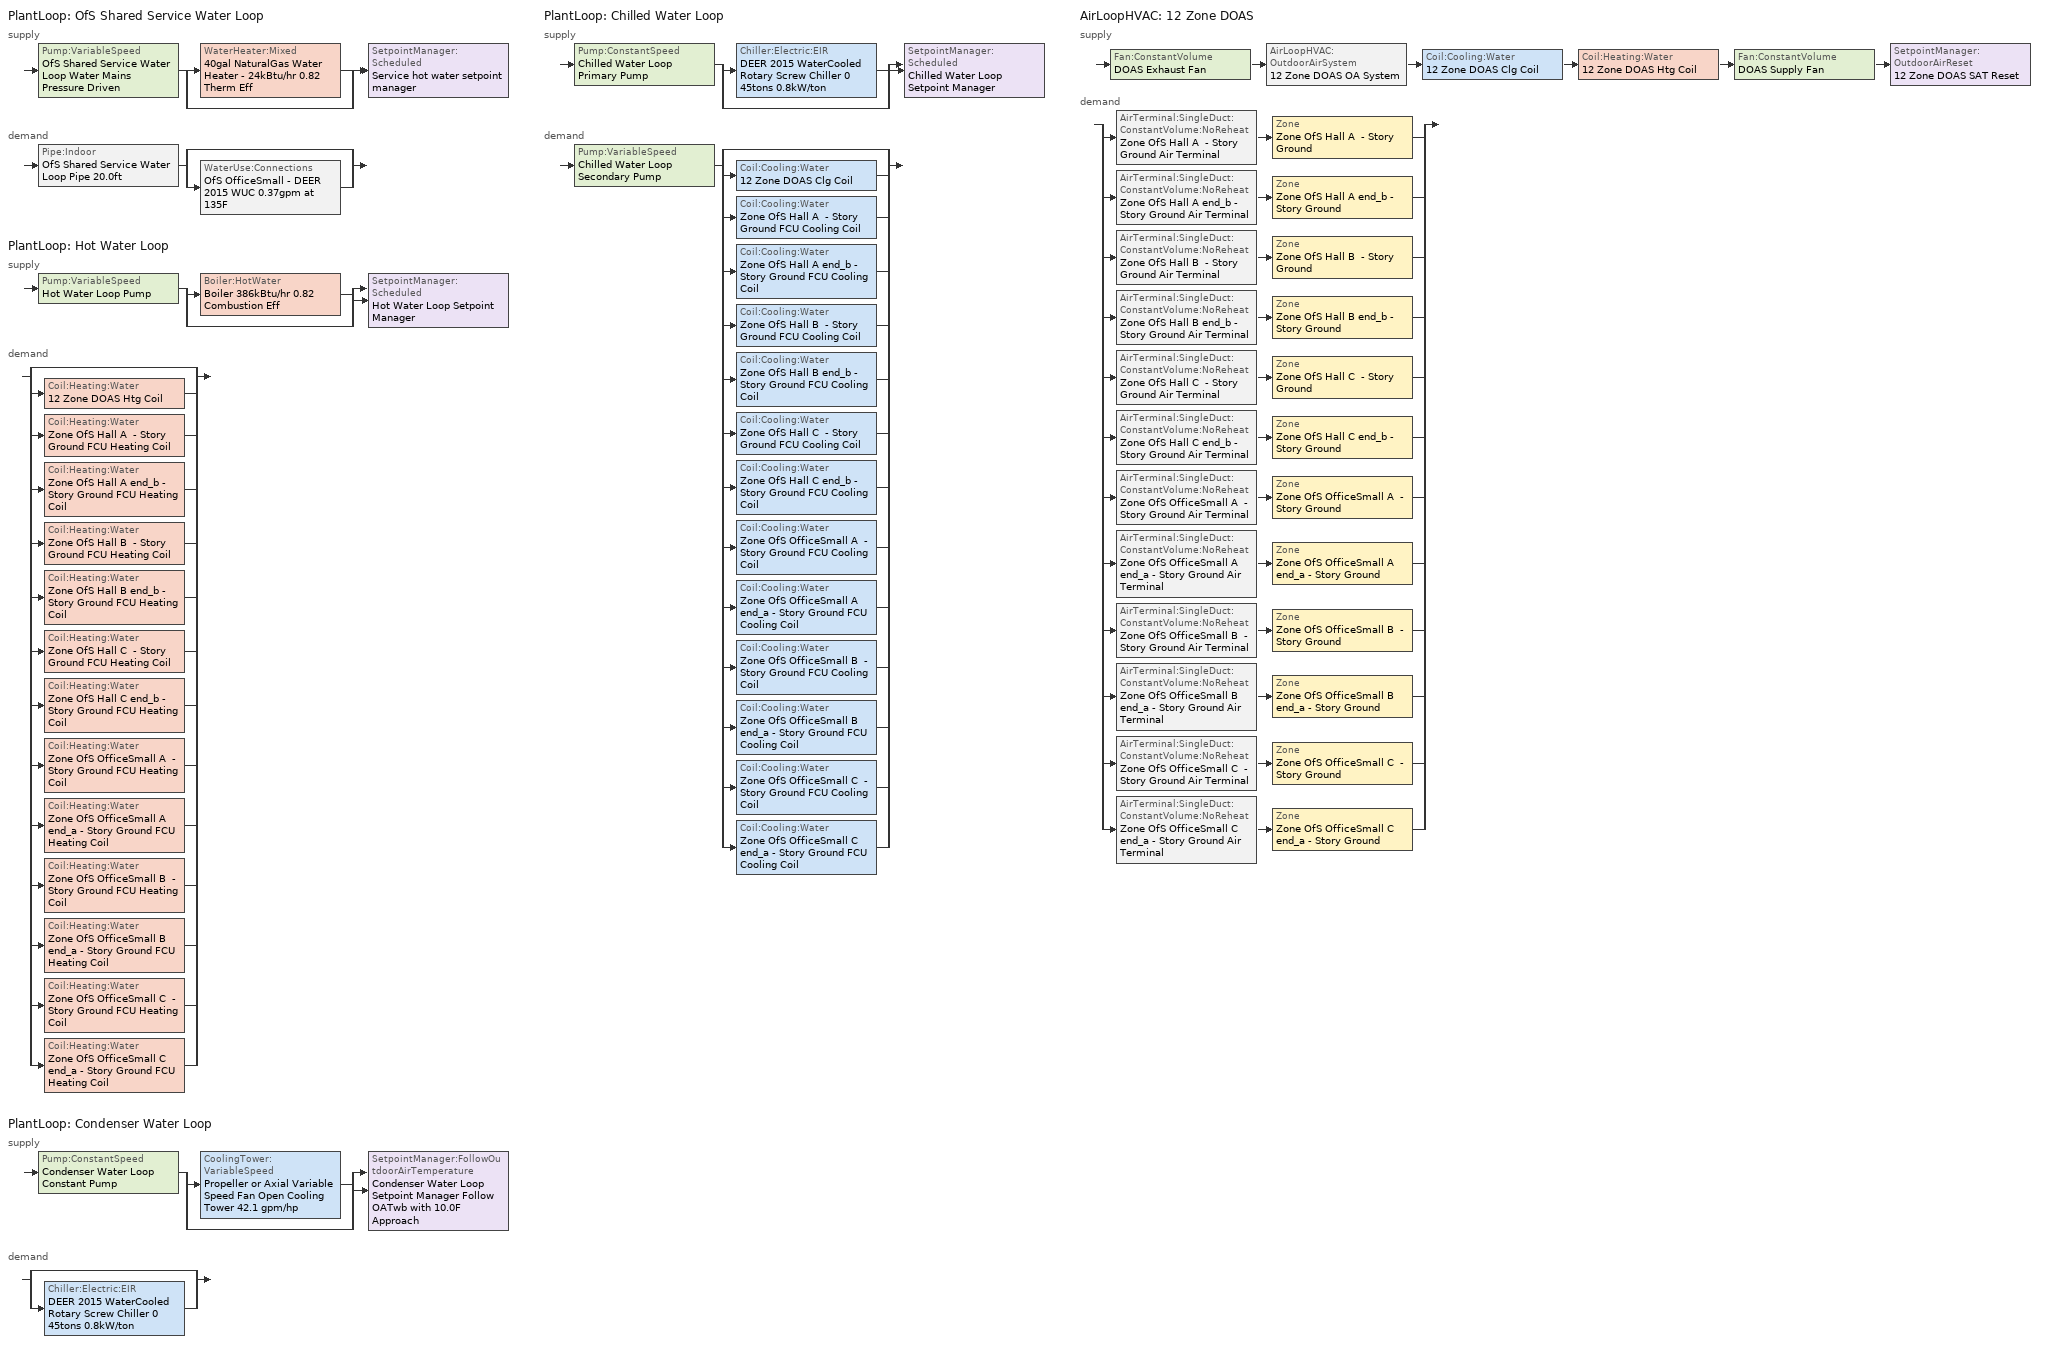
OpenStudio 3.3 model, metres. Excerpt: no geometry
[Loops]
PlantLoop 'OfS Shared Service Water Loop'
 supply: Pump:VariableSpeed 'OfS Shared Service Water Loop Water Mains Pressure Driven' > split
  | WaterHeater:Mixed '40gal NaturalGas Water Heater - 24kBtu/hr 0.82 Therm Eff'
  | bypass
  join > SetpointManager:Scheduled 'Service hot water setpoint manager'
 demand: Pipe:Indoor 'OfS Shared Service Water Loop Pipe 20.0ft' > split
  | bypass
  | WaterUse:Connections 'OfS OfficeSmall - DEER 2015 WUC 0.37gpm at 135F'
PlantLoop 'Hot Water Loop'
 supply: Pump:VariableSpeed 'Hot Water Loop Pump' > split
  | Boiler:HotWater 'Boiler 386kBtu/hr 0.82 Combustion Eff'
  | bypass
  join > SetpointManager:Scheduled 'Hot Water Loop Setpoint Manager'
 demand: split
  | bypass
  | Coil:Heating:Water '12 Zone DOAS Htg Coil'
  | Coil:Heating:Water 'Zone OfS Hall A  - Story Ground FCU Heating Coil'
  | Coil:Heating:Water 'Zone OfS Hall A end_b - Story Ground FCU Heating Coil'
  | Coil:Heating:Water 'Zone OfS Hall B  - Story Ground FCU Heating Coil'
  | Coil:Heating:Water 'Zone OfS Hall B end_b - Story Ground FCU Heating Coil'
  | Coil:Heating:Water 'Zone OfS Hall C  - Story Ground FCU Heating Coil'
  | Coil:Heating:Water 'Zone OfS Hall C end_b - Story Ground FCU Heating Coil'
  | Coil:Heating:Water 'Zone OfS OfficeSmall A  - Story Ground FCU Heating Coil'
  | Coil:Heating:Water 'Zone OfS OfficeSmall A end_a - Story Ground FCU Heating Coil'
  | Coil:Heating:Water 'Zone OfS OfficeSmall B  - Story Ground FCU Heating Coil'
  | Coil:Heating:Water 'Zone OfS OfficeSmall B end_a - Story Ground FCU Heating Coil'
  | Coil:Heating:Water 'Zone OfS OfficeSmall C  - Story Ground FCU Heating Coil'
  | Coil:Heating:Water 'Zone OfS OfficeSmall C end_a - Story Ground FCU Heating Coil'
PlantLoop 'Condenser Water Loop'
 supply: Pump:ConstantSpeed 'Condenser Water Loop Constant Pump' > split
  | CoolingTower:VariableSpeed 'Propeller or Axial Variable Speed Fan Open Cooling Tower 42.1 gpm/hp'
  | bypass
  join > SetpointManager:FollowOutdoorAirTemperature 'Condenser Water Loop Setpoint Manager Follow OATwb with 10.0F Approach'
 demand: split
  | bypass
  | Chiller:Electric:EIR 'DEER 2015 WaterCooled  Rotary Screw Chiller 0 45tons 0.8kW/ton'
PlantLoop 'Chilled Water Loop'
 supply: Pump:ConstantSpeed 'Chilled Water Loop Primary Pump' > split
  | Chiller:Electric:EIR 'DEER 2015 WaterCooled  Rotary Screw Chiller 0 45tons 0.8kW/ton'
  | bypass
  join > SetpointManager:Scheduled 'Chilled Water Loop Setpoint Manager'
 demand: Pump:VariableSpeed 'Chilled Water Loop Secondary Pump' > split
  | bypass
  | Coil:Cooling:Water '12 Zone DOAS Clg Coil'
  | Coil:Cooling:Water 'Zone OfS Hall A  - Story Ground FCU Cooling Coil'
  | Coil:Cooling:Water 'Zone OfS Hall A end_b - Story Ground FCU Cooling Coil'
  | Coil:Cooling:Water 'Zone OfS Hall B  - Story Ground FCU Cooling Coil'
  | Coil:Cooling:Water 'Zone OfS Hall B end_b - Story Ground FCU Cooling Coil'
  | Coil:Cooling:Water 'Zone OfS Hall C  - Story Ground FCU Cooling Coil'
  | Coil:Cooling:Water 'Zone OfS Hall C end_b - Story Ground FCU Cooling Coil'
  | Coil:Cooling:Water 'Zone OfS OfficeSmall A  - Story Ground FCU Cooling Coil'
  | Coil:Cooling:Water 'Zone OfS OfficeSmall A end_a - Story Ground FCU Cooling Coil'
  | Coil:Cooling:Water 'Zone OfS OfficeSmall B  - Story Ground FCU Cooling Coil'
  | Coil:Cooling:Water 'Zone OfS OfficeSmall B end_a - Story Ground FCU Cooling Coil'
  | Coil:Cooling:Water 'Zone OfS OfficeSmall C  - Story Ground FCU Cooling Coil'
  | Coil:Cooling:Water 'Zone OfS OfficeSmall C end_a - Story Ground FCU Cooling Coil'
AirLoopHVAC '12 Zone DOAS'
 supply: Fan:ConstantVolume 'DOAS Exhaust Fan' > AirLoopHVAC:OutdoorAirSystem '12 Zone DOAS OA System' > Coil:Cooling:Water '12 Zone DOAS Clg Coil' > Coil:Heating:Water '12 Zone DOAS Htg Coil' > Fan:ConstantVolume 'DOAS Supply Fan' > SetpointManager:OutdoorAirReset '12 Zone DOAS SAT Reset'
 demand: split
  | AirTerminal:SingleDuct:ConstantVolume:NoReheat 'Zone OfS Hall A  - Story Ground Air Terminal' > Zone 'Zone OfS Hall A  - Story Ground'
  | AirTerminal:SingleDuct:ConstantVolume:NoReheat 'Zone OfS Hall A end_b - Story Ground Air Terminal' > Zone 'Zone OfS Hall A end_b - Story Ground'
  | AirTerminal:SingleDuct:ConstantVolume:NoReheat 'Zone OfS Hall B  - Story Ground Air Terminal' > Zone 'Zone OfS Hall B  - Story Ground'
  | AirTerminal:SingleDuct:ConstantVolume:NoReheat 'Zone OfS Hall B end_b - Story Ground Air Terminal' > Zone 'Zone OfS Hall B end_b - Story Ground'
  | AirTerminal:SingleDuct:ConstantVolume:NoReheat 'Zone OfS Hall C  - Story Ground Air Terminal' > Zone 'Zone OfS Hall C  - Story Ground'
  | AirTerminal:SingleDuct:ConstantVolume:NoReheat 'Zone OfS Hall C end_b - Story Ground Air Terminal' > Zone 'Zone OfS Hall C end_b - Story Ground'
  | AirTerminal:SingleDuct:ConstantVolume:NoReheat 'Zone OfS OfficeSmall A  - Story Ground Air Terminal' > Zone 'Zone OfS OfficeSmall A  - Story Ground'
  | AirTerminal:SingleDuct:ConstantVolume:NoReheat 'Zone OfS OfficeSmall A end_a - Story Ground Air Terminal' > Zone 'Zone OfS OfficeSmall A end_a - Story Ground'
  | AirTerminal:SingleDuct:ConstantVolume:NoReheat 'Zone OfS OfficeSmall B  - Story Ground Air Terminal' > Zone 'Zone OfS OfficeSmall B  - Story Ground'
  | AirTerminal:SingleDuct:ConstantVolume:NoReheat 'Zone OfS OfficeSmall B end_a - Story Ground Air Terminal' > Zone 'Zone OfS OfficeSmall B end_a - Story Ground'
  | AirTerminal:SingleDuct:ConstantVolume:NoReheat 'Zone OfS OfficeSmall C  - Story Ground Air Terminal' > Zone 'Zone OfS OfficeSmall C  - Story Ground'
  | AirTerminal:SingleDuct:ConstantVolume:NoReheat 'Zone OfS OfficeSmall C end_a - Story Ground Air Terminal' > Zone 'Zone OfS OfficeSmall C end_a - Story Ground'
[Construction]
Uninsulated copper pipe 0.75in type L: Copper pipe 0.75in type L
[Material]
Copper pipe 0.75in type L: Roughness=Smooth; Thickness {m}=0.001143; Conductivity {W/m-K}=386; Density {kg/m3}=8906.27; Specific Heat {J/kg-K}=385.1856; Thermal Absorptance=0.9; Solar Absorptance=0.7; Visible Absorptance=0.7
[Sizing:Zone] Zone Cooling Design Supply Air Temperature Input Method=SupplyAirTemperature; Zone Cooling Design Supply Air Temperature {C}=12.7778; Zone Cooling Design Supply Air Temperature Difference {deltaC}=11.11; Zone Heating Design Supply Air Temperature Input Method=SupplyAirTemperature; Zone Heating Design Supply Air Temperature {C}=40; Zone Heating Design Supply Air Temperature Difference {deltaC}=11.11; Zone Cooling Design Supply Air Humidity Ratio {kg-H2O/kg-air}=0.0085; Zone Heating Design Supply Air Humidity Ratio {kg-H2O/kg-air}=0.008; Cooling Design Air Flow Method=DesignDay; Heating Design Air Flow Method=DesignDay; Account for Dedicated Outdoor Air System=Yes; Dedicated Outdoor Air System Control Strategy=NeutralSupplyAir; Dedicated Outdoor Air Low Setpoint Temperature for Design {C}=15.5556; Dedicated Outdoor Air High Setpoint Temperature for Design {C}=21.1111
Zone OfS OfficeSmall A end_a - Story Ground; Zone OfS OfficeSmall B end_a - Story Ground; Zone OfS OfficeSmall C end_a - Story Ground; Zone OfS OfficeSmall A  - Story Ground; Zone OfS OfficeSmall B  - Story Ground; Zone OfS OfficeSmall C  - Story Ground; Zone OfS Hall A  - Story Ground; Zone OfS Hall B  - Story Ground; Zone OfS Hall C  - Story Ground; Zone OfS Hall A end_b - Story Ground; Zone OfS Hall B end_b - Story Ground; Zone OfS Hall C end_b - Story Ground
[Zone equipment]
Zone OfS OfficeSmall A end_a - Story Ground: Zone OfS OfficeSmall A end_a - Story Ground Air Terminal, Zone OfS OfficeSmall A end_a - Story Ground FCU
Zone OfS OfficeSmall B end_a - Story Ground: Zone OfS OfficeSmall B end_a - Story Ground Air Terminal, Zone OfS OfficeSmall B end_a - Story Ground FCU
Zone OfS OfficeSmall C end_a - Story Ground: Zone OfS OfficeSmall C end_a - Story Ground Air Terminal, Zone OfS OfficeSmall C end_a - Story Ground FCU
Zone OfS OfficeSmall A  - Story Ground: Zone OfS OfficeSmall A  - Story Ground Air Terminal, Zone OfS OfficeSmall A  - Story Ground FCU
Zone OfS OfficeSmall B  - Story Ground: Zone OfS OfficeSmall B  - Story Ground Air Terminal, Zone OfS OfficeSmall B  - Story Ground FCU
Zone OfS OfficeSmall C  - Story Ground: Zone OfS OfficeSmall C  - Story Ground Air Terminal, Zone OfS OfficeSmall C  - Story Ground FCU
Zone OfS Hall A  - Story Ground: Zone OfS Hall A  - Story Ground Air Terminal, Zone OfS Hall A  - Story Ground FCU
Zone OfS Hall B  - Story Ground: Zone OfS Hall B  - Story Ground Air Terminal, Zone OfS Hall B  - Story Ground FCU
Zone OfS Hall C  - Story Ground: Zone OfS Hall C  - Story Ground Air Terminal, Zone OfS Hall C  - Story Ground FCU
Zone OfS Hall A end_b - Story Ground: Zone OfS Hall A end_b - Story Ground Air Terminal, Zone OfS Hall A end_b - Story Ground FCU
Zone OfS Hall B end_b - Story Ground: Zone OfS Hall B end_b - Story Ground Air Terminal, Zone OfS Hall B end_b - Story Ground FCU
Zone OfS Hall C end_b - Story Ground: Zone OfS Hall C end_b - Story Ground Air Terminal, Zone OfS Hall C end_b - Story Ground FCU
[WaterUse:Connections]
OfS OfficeSmall - DEER 2015 WUC 0.37gpm at 135F: Drain Water Heat Exchanger Type=None; Drain Water Heat Exchanger Destination=Plant; Water Use Equipment Name 1=OfS OfficeSmall - DEER 2015 Service Water Use 0.37gpm at 135F
[WaterUse:Equipment:Definition]
OfS OfficeSmall - DEER 2015 Service Water Use Def 0.37gpm: Peak Flow Rate {m3/s}=2.36519e-05; Target Temperature Schedule=Mixed Water At Faucet Temp - 135F; Sensible Fraction Schedule=Fraction Sensible - 0.2; Latent Fraction Schedule=Fraction Latent - 0.05
[WaterUse:Equipment]
OfS OfficeSmall - DEER 2015 Service Water Use 0.37gpm at 135F: Water Use Equipment Definition=OfS OfficeSmall - DEER 2015 Service Water Use Def 0.37gpm; Flow Rate Fraction Schedule=D_OfS_All_DHW_DHW_Yr
[PlantLoop] Glycol Concentration=0; Plant Loop Volume {m3}=Autocalculate; Load Distribution Scheme=Optimal
Name | Maximum Loop Temperature {C} | Minimum Loop Temperature {C} | Fluid Type | Common Pipe Simulation
OfS Shared Service Water Loop | 60 | 10
Hot Water Loop |  | 10 | Water
Condenser Water Loop | 80 | 5
Chilled Water Loop | 40 | 1 |  | CommonPipe
[Sizing:Plant]
Name | Loop Type | Design Loop Exit Temperature {C} | Loop Design Temperature Difference {deltaC} | Sizing Option | Zone Timesteps in Averaging Window | Coincident Sizing Factor Mode
OfS Shared Service Water Loop | Heating | 60 | 5 | NonCoincident | 1 | None
Hot Water Loop | Heating | 82.2222 | 11.1111 | NonCoincident | 1 | None
Condenser Water Loop | Condenser | 29.4444 | 5.55556 | Coincident | 6 | GlobalCoolingSizingFactor
Chilled Water Loop | Cooling | 6.66667 | 5.61111 | NonCoincident | 1 | None
[SetpointManager:Scheduled] Control Variable=Temperature
Name | Schedule | Setpoint Node or NodeList
Service hot water setpoint manager | Service Water Loop Temp - 140F | OfS Shared Service Water Loop Supply Outlet Node
Hot Water Loop Setpoint Manager | Hot Water Loop Temp - 180F | Hot Water Loop Supply Outlet Node
Chilled Water Loop Setpoint Manager | Chilled Water Loop Temp - 44F | Chilled Water Loop Supply Outlet Node
[Pump:VariableSpeed] Coefficient 1 of the Part Load Performance Curve=0; Pump Control Type=Intermittent; Skin Loss Radiative Fraction=0.5; Design Power Sizing Method=PowerPerFlowPerPressure; Design Electric Power per Unit Flow Rate {W/(m3/s)}=348701.1; Design Shaft Power per Unit Flow Rate per Unit Head {W-s/m3-Pa}=1.28205; Design Minimum Flow Rate Fraction=0
Name | Rated Pump Head {Pa} | Motor Efficiency | Coefficient 2 of the Part Load Performance Curve | Coefficient 3 of the Part Load Performance Curve | Coefficient 4 of the Part Load Performance Curve | Fraction of Motor Inefficiencies to Fluid Stream
OfS Shared Service Water Loop Water Mains Pressure Driven | 0.001 | 0.865 | 3.2485 | -4.7443 | 2.5294
Hot Water Loop Pump | 179344 | 0.865 | 3.2485 | -4.7443 | 2.5294
Chilled Water Loop Secondary Pump | 134508 | 0.895 | 0.5726 | -0.301 | 0.7347 | 0
[WaterHeater:Mixed]
40gal NaturalGas Water Heater - 24kBtu/hr 0.82 Therm Eff: Tank Volume {m3}=0.151416; Setpoint Temperature Schedule=Service Water Loop Temp - 140F; Deadband Temperature Difference {deltaC}=2; Maximum Temperature Limit {C}=60; Heater Control Type=Cycle; Heater Maximum Capacity {W}=6921.79; Heater Fuel Type=NaturalGas; Heater Thermal Efficiency=0.82; Off Cycle Parasitic Fuel Consumption Rate {W}=0; Off Cycle Parasitic Fuel Type=NaturalGas; Off Cycle Parasitic Heat Fraction to Tank=0; On Cycle Parasitic Fuel Consumption Rate {W}=0; On Cycle Parasitic Fuel Type=NaturalGas; On Cycle Parasitic Heat Fraction to Tank=0; Ambient Temperature Indicator=Schedule; Ambient Temperature Schedule=Water Heater Ambient Temp Schedule - 70.0f; Off Cycle Loss Coefficient to Ambient Temperature {W/K}=2.61055; On Cycle Loss Coefficient to Ambient Temperature {W/K}=2.61055; Use Side Effectiveness=1; Source Side Effectiveness=1; Use Side Design Flow Rate {m3/s}=autosize; Source Side Design Flow Rate {m3/s}=autosize; Indirect Water Heating Recovery Time {hr}=1.5; Source Side Flow Control Mode=IndirectHeatPrimarySetpoint
[WaterHeater:Sizing]
40gal NaturalGas Water Heater - 24kBtu/hr 0.82 Therm Eff: Design Mode=PeakDraw; Time Storage Can Meet Peak Draw {hr}=0.538503; Time for Tank Recovery {hr}=0; Nominal Tank Volume for Autosizing Plant Connections {m3}=1
[Pipe:Indoor]
OfS Shared Service Water Loop Pipe 20.0ft: Construction=Uninsulated copper pipe 0.75in type L; Environment Type=Schedule; Ambient Temperature Schedule=OfS Shared Service Water Loop Piping Air Temp - 70F; Ambient Air Velocity Schedule=OfS Shared Service Water Loop Piping Air Velocity - 0.67mph; Pipe Inside Diameter {m}=0.019939; Pipe Length {m}=6.096
[Boiler:HotWater]
Boiler 386kBtu/hr 0.82 Combustion Eff: Fuel Type=NaturalGas; Nominal Thermal Efficiency=0.813; Efficiency Curve Temperature Evaluation Variable=LeavingBoiler; Minimum Part Load Ratio=0; Maximum Part Load Ratio=1.2; Optimum Part Load Ratio=1; Water Outlet Upper Temperature Limit {C}=95; Boiler Flow Mode=LeavingSetpointModulated; Parasitic Electric Load {W}=0; Sizing Factor=1
[SetpointManager:FollowOutdoorAirTemperature]
Condenser Water Loop Setpoint Manager Follow OATwb with 10.0F Approach: Control Variable=Temperature; Reference Temperature Type=OutdoorAirWetBulb; Offset Temperature Difference {deltaC}=5.55556; Maximum Setpoint Temperature {C}=28.4556; Minimum Setpoint Temperature {C}=21.1111; Setpoint Node or NodeList=Condenser Water Loop Supply Outlet Node
[Pump:ConstantSpeed] Rated Flow Rate {m3/s}=autosize; Rated Power Consumption {W}=autosize; Fraction of Motor Inefficiencies to Fluid Stream=0; Pump Control Type=Intermittent; Design Power Sizing Method=PowerPerFlowPerPressure; Design Electric Power per Unit Flow Rate {W/(m3/s)}=348701.1; Design Shaft Power per Unit Flow Rate per Unit Head {W-s/m3-Pa}=1.28205
Name | Rated Pump Head {Pa} | Motor Efficiency
Condenser Water Loop Constant Pump | 148557 | 0.895
Chilled Water Loop Primary Pump | 44836 | 0.865
[CoolingTower:VariableSpeed]
Propeller or Axial Variable Speed Fan Open Cooling Tower 42.1 gpm/hp: Model Type=CoolToolsCrossFlow; Design Inlet Air Wet-Bulb Temperature {C}=22.9; Design Approach Temperature {deltaC}=5.55556; Design Range Temperature {deltaC}=5.55556; Design Water Flow Rate {m3/s}=autosize; Design Air Flow Rate {m3/s}=autosize; Design Fan Power {W}=2597.72; Fan Power Ratio Function of Air Flow Rate Ratio Curve=VSD-TWR-FAN-FPLR; Minimum Air Flow Rate Ratio=0.2; Fraction of Tower Capacity in Free Convection Regime=0.125; Basin Heater Capacity {W/K}=0; Basin Heater Setpoint Temperature {C}=2; Evaporation Loss Mode=SaturatedExit; Evaporation Loss Factor {percent/K}=0.2; Drift Loss Percent {percent}=0.008; Blowdown Calculation Mode=ConcentrationRatio; Blowdown Concentration Ratio=3; Number of Cells=1; Sizing Factor=1
[Chiller:Electric:EIR]
DEER 2015 WaterCooled  Rotary Screw Chiller 0 45tons 0.8kW/ton: Reference Capacity {W}=Autosize; Reference COP {W/W}=4.50897; Reference Leaving Chilled Water Temperature {C}=6.66667; Reference Entering Condenser Fluid Temperature {C}=35; Reference Chilled Water Flow Rate {m3/s}=Autosize; Cooling Capacity Function of Temperature Curve=ScrewH2O-Cap-fCHWT&ECT; Electric Input to Cooling Output Ratio Function of Temperature Curve=ScrewH2O-EIR-fCHWT&ECT; Electric Input to Cooling Output Ratio Function of Part Load Ratio Curve=ScrewRemote-EIR-fPLR-2Comp/Ckt; Minimum Part Load Ratio=0.15; Maximum Part Load Ratio=1; Optimum Part Load Ratio=1; Minimum Unloading Ratio=0.25; Condenser Type=WaterCooled; Leaving Chilled Water Lower Temperature Limit {C}=2.22222; Chiller Flow Mode=ConstantFlow; Design Heat Recovery Water Flow Rate {m3/s}=Autosize; Sizing Factor=1; Basin Heater Capacity {W/K}=0; Basin Heater Setpoint Temperature {C}=10; Condenser Heat Recovery Relative Capacity Fraction=1
[AirLoopHVAC]
12 Zone DOAS: Availability Schedule=Always On Discrete; Design Supply Air Flow Rate {m3/s}=autosize; Design Return Air Flow Fraction of Supply Air Flow=1
[Sizing:System]
12 Zone DOAS: Type of Load to Size On=VentilationRequirement; Central Heating Maximum System Air Flow Ratio=1; Preheat Design Temperature {C}=7; Preheat Design Humidity Ratio {kg-H2O/kg-Air}=0.008; Precool Design Temperature {C}=12.8; Precool Design Humidity Ratio {kg-H2O/kg-Air}=0.008; Central Cooling Design Supply Air Temperature {C}=15.5556; Central Heating Design Supply Air Temperature {C}=21.1111; Sizing Option=Coincident; 100% Outdoor Air in Cooling=Yes; 100% Outdoor Air in Heating=Yes; Central Cooling Design Supply Air Humidity Ratio {kg-H2O/kg-Air}=0.0085; Zone Maximum Outdoor Air Fraction=1; Cooling Supply Air Flow Rate Per Floor Area {m3/s-m2}=0.00996765; Cooling Fraction of Autosized Cooling Supply Air Flow Rate=1; Cooling Supply Air Flow Rate Per Unit Cooling Capacity {m3/s-W}=3.94755e-05; Heating Supply Air Flow Rate Per Floor Area {m3/s-m2}=0.00996765; Heating Fraction of Autosized Heating Supply Air Flow Rate=1; Heating Fraction of Autosized Cooling Supply Air Flow Rate=1; Heating Supply Air Flow Rate Per Unit Heating Capacity {m3/s-W}=3.15882e-05; Cooling Design Capacity Method=CoolingDesignCapacity; Cooling Design Capacity {W}=autosize; Cooling Design Capacity Per Floor Area {W/m2}=234.7; Fraction of Autosized Cooling Design Capacity=1; Heating Design Capacity Method=HeatingDesignCapacity; Heating Design Capacity {W}=autosize; Heating Design Capacity Per Floor Area {W/m2}=157; Fraction of Autosized Heating Design Capacity=1; Central Cooling Capacity Control Method=OnOff; Occupant Diversity=autosize
[Fan:ConstantVolume] Availability Schedule=Always On Discrete; Fan Total Efficiency=0.56225; Pressure Rise {Pa}=622.722; Maximum Flow Rate {m3/s}=AutoSize; Motor Efficiency=0.865; Motor In Airstream Fraction=1
DOAS Supply Fan; DOAS Exhaust Fan
[Coil:Heating:Water] Availability Schedule=Always On Discrete; Rated Inlet Water Temperature {C}=82.2222; Rated Inlet Air Temperature {C}=16.6; Rated Outlet Water Temperature {C}=71.1111
Name | Rated Outlet Air Temperature {C}
12 Zone DOAS Htg Coil | 32.2
Zone OfS Hall A  - Story Ground FCU Heating Coil; Zone OfS Hall A end_b - Story Ground FCU Heating Coil; Zone OfS Hall B  - Story Ground FCU Heating Coil; Zone OfS Hall B end_b - Story Ground FCU Heating Coil; Zone OfS Hall C  - Story Ground FCU Heating Coil; Zone OfS Hall C end_b - Story Ground FCU Heating Coil; Zone OfS OfficeSmall A  - Story Ground FCU Heating Coil; Zone OfS OfficeSmall A end_a - Story Ground FCU Heating Coil; Zone OfS OfficeSmall B  - Story Ground FCU Heating Coil; Zone OfS OfficeSmall B end_a - Story Ground FCU Heating Coil; Zone OfS OfficeSmall C  - Story Ground FCU Heating Coil; Zone OfS OfficeSmall C end_a - Story Ground FCU Heating Coil | 40
[Controller:WaterCoil] Minimum Actuated Flow {m3/s}=0
Name | Water Coil | Action | Controller Convergence Tolerance {deltaC}
12 Zone DOAS Htg Coil Controller | 12 Zone DOAS Htg Coil | Normal | 0.0001
12 Zone DOAS Clg Coil Controller | 12 Zone DOAS Clg Coil | Reverse
Zone OfS Hall A  - Story Ground FCU Cooling Coil Controller | Zone OfS Hall A  - Story Ground FCU Cooling Coil | Reverse
Zone OfS Hall A  - Story Ground FCU Heating Coil Controller | Zone OfS Hall A  - Story Ground FCU Heating Coil | Normal | 0.0001
Zone OfS Hall A end_b - Story Ground FCU Cooling Coil Controller | Zone OfS Hall A end_b - Story Ground FCU Cooling Coil | Reverse
Zone OfS Hall A end_b - Story Ground FCU Heating Coil Controller | Zone OfS Hall A end_b - Story Ground FCU Heating Coil | Normal | 0.0001
Zone OfS Hall B  - Story Ground FCU Cooling Coil Controller | Zone OfS Hall B  - Story Ground FCU Cooling Coil | Reverse
Zone OfS Hall B  - Story Ground FCU Heating Coil Controller | Zone OfS Hall B  - Story Ground FCU Heating Coil | Normal | 0.0001
Zone OfS Hall B end_b - Story Ground FCU Cooling Coil Controller | Zone OfS Hall B end_b - Story Ground FCU Cooling Coil | Reverse
Zone OfS Hall B end_b - Story Ground FCU Heating Coil Controller | Zone OfS Hall B end_b - Story Ground FCU Heating Coil | Normal | 0.0001
Zone OfS Hall C  - Story Ground FCU Cooling Coil Controller | Zone OfS Hall C  - Story Ground FCU Cooling Coil | Reverse
Zone OfS Hall C  - Story Ground FCU Heating Coil Controller | Zone OfS Hall C  - Story Ground FCU Heating Coil | Normal | 0.0001
Zone OfS Hall C end_b - Story Ground FCU Cooling Coil Controller | Zone OfS Hall C end_b - Story Ground FCU Cooling Coil | Reverse
Zone OfS Hall C end_b - Story Ground FCU Heating Coil Controller | Zone OfS Hall C end_b - Story Ground FCU Heating Coil | Normal | 0.0001
Zone OfS OfficeSmall A  - Story Ground FCU Cooling Coil Controller | Zone OfS OfficeSmall A  - Story Ground FCU Cooling Coil | Reverse
Zone OfS OfficeSmall A  - Story Ground FCU Heating Coil Controller | Zone OfS OfficeSmall A  - Story Ground FCU Heating Coil | Normal | 0.0001
Zone OfS OfficeSmall A end_a - Story Ground FCU Cooling Coil Controller | Zone OfS OfficeSmall A end_a - Story Ground FCU Cooling Coil | Reverse
Zone OfS OfficeSmall A end_a - Story Ground FCU Heating Coil Controller | Zone OfS OfficeSmall A end_a - Story Ground FCU Heating Coil | Normal | 0.0001
Zone OfS OfficeSmall B  - Story Ground FCU Cooling Coil Controller | Zone OfS OfficeSmall B  - Story Ground FCU Cooling Coil | Reverse
Zone OfS OfficeSmall B  - Story Ground FCU Heating Coil Controller | Zone OfS OfficeSmall B  - Story Ground FCU Heating Coil | Normal | 0.0001
Zone OfS OfficeSmall B end_a - Story Ground FCU Cooling Coil Controller | Zone OfS OfficeSmall B end_a - Story Ground FCU Cooling Coil | Reverse
Zone OfS OfficeSmall B end_a - Story Ground FCU Heating Coil Controller | Zone OfS OfficeSmall B end_a - Story Ground FCU Heating Coil | Normal | 0.0001
Zone OfS OfficeSmall C  - Story Ground FCU Cooling Coil Controller | Zone OfS OfficeSmall C  - Story Ground FCU Cooling Coil | Reverse
Zone OfS OfficeSmall C  - Story Ground FCU Heating Coil Controller | Zone OfS OfficeSmall C  - Story Ground FCU Heating Coil | Normal | 0.0001
Zone OfS OfficeSmall C end_a - Story Ground FCU Cooling Coil Controller | Zone OfS OfficeSmall C end_a - Story Ground FCU Cooling Coil | Reverse
Zone OfS OfficeSmall C end_a - Story Ground FCU Heating Coil Controller | Zone OfS OfficeSmall C end_a - Story Ground FCU Heating Coil | Normal | 0.0001
[Coil:Cooling:Water] Availability Schedule=Always On Discrete; Design Inlet Water Temperature {C}=Autosize; Heat Exchanger Configuration=CrossFlow
12 Zone DOAS Clg Coil; Zone OfS Hall A  - Story Ground FCU Cooling Coil; Zone OfS Hall A end_b - Story Ground FCU Cooling Coil; Zone OfS Hall B  - Story Ground FCU Cooling Coil; Zone OfS Hall B end_b - Story Ground FCU Cooling Coil; Zone OfS Hall C  - Story Ground FCU Cooling Coil; Zone OfS Hall C end_b - Story Ground FCU Cooling Coil; Zone OfS OfficeSmall A  - Story Ground FCU Cooling Coil; Zone OfS OfficeSmall A end_a - Story Ground FCU Cooling Coil; Zone OfS OfficeSmall B  - Story Ground FCU Cooling Coil; Zone OfS OfficeSmall B end_a - Story Ground FCU Cooling Coil; Zone OfS OfficeSmall C  - Story Ground FCU Cooling Coil; Zone OfS OfficeSmall C end_a - Story Ground FCU Cooling Coil
[Controller:OutdoorAir]
12 Zone DOAS Outdoor Air Controller: Minimum Outdoor Air Flow Rate {m3/s}=autosize; Maximum Outdoor Air Flow Rate {m3/s}=Autosize; Economizer Control Type=FixedDryBulb; Economizer Control Action Type=ModulateFlow; Economizer Maximum Limit Dry-Bulb Temperature {C}=12.7778; Lockout Type=LockoutWithHeating; Minimum Limit Type=FixedMinimum; Minimum Outdoor Air Schedule=12 Zone DOAS Occ Sch; Minimum Fraction of Outdoor Air Schedule=Always On Discrete; Controller Mechanical Ventilation=12 Zone DOAS Mechanical Ventilation Controller; High Humidity Control=No; Heat Recovery Bypass Control Type=BypassWhenWithinEconomizerLimits
[Controller:MechanicalVentilation]
12 Zone DOAS Mechanical Ventilation Controller: Availability Schedule=Always On Discrete; System Outdoor Air Method=ZoneSum
[AirLoopHVAC:OutdoorAirSystem]
12 Zone DOAS OA System: Controller=12 Zone DOAS Outdoor Air Controller
[SetpointManager:OutdoorAirReset]
12 Zone DOAS SAT Reset: Control Variable=Temperature; Setpoint at Outdoor Low Temperature {C}=21.1111; Outdoor Low Temperature {C}=12.7778; Setpoint at Outdoor High Temperature {C}=15.5556; Outdoor High Temperature {C}=21.1111; Setpoint Node or NodeList=12 Zone DOAS Supply Outlet Node
[AirTerminal:SingleDuct:ConstantVolume:NoReheat] Availability Schedule=Always On Discrete; Maximum Air Flow Rate {m3/s}=AutoSize
Zone OfS Hall A  - Story Ground Air Terminal; Zone OfS Hall A end_b - Story Ground Air Terminal; Zone OfS Hall B  - Story Ground Air Terminal; Zone OfS Hall B end_b - Story Ground Air Terminal; Zone OfS Hall C  - Story Ground Air Terminal; Zone OfS Hall C end_b - Story Ground Air Terminal; Zone OfS OfficeSmall A  - Story Ground Air Terminal; Zone OfS OfficeSmall A end_a - Story Ground Air Terminal; Zone OfS OfficeSmall B  - Story Ground Air Terminal; Zone OfS OfficeSmall B end_a - Story Ground Air Terminal; Zone OfS OfficeSmall C  - Story Ground Air Terminal; Zone OfS OfficeSmall C end_a - Story Ground Air Terminal
[Fan:OnOff] Availability Schedule=Always On Discrete; Fan Total Efficiency=0.47025; Pressure Rise {Pa}=270.9; Maximum Flow Rate {m3/s}=autosize; Motor Efficiency=0.855; Motor In Airstream Fraction=1
Name | Fan Power Ratio Function of Speed Ratio Curve | Fan Efficiency Ratio Function of Speed Ratio Curve
Zone OfS Hall A  - Story Ground Fan Coil fan | Fan On Off Power Curve | Fan On Off Efficiency Curve
Zone OfS Hall A end_b - Story Ground Fan Coil fan | Fan On Off Power Curve 1 | Fan On Off Efficiency Curve 1
Zone OfS Hall B  - Story Ground Fan Coil fan | Fan On Off Power Curve 2 | Fan On Off Efficiency Curve 2
Zone OfS Hall B end_b - Story Ground Fan Coil fan | Fan On Off Power Curve 3 | Fan On Off Efficiency Curve 3
Zone OfS Hall C  - Story Ground Fan Coil fan | Fan On Off Power Curve 4 | Fan On Off Efficiency Curve 4
Zone OfS Hall C end_b - Story Ground Fan Coil fan | Fan On Off Power Curve 5 | Fan On Off Efficiency Curve 5
Zone OfS OfficeSmall A  - Story Ground Fan Coil fan | Fan On Off Power Curve 6 | Fan On Off Efficiency Curve 6
Zone OfS OfficeSmall A end_a - Story Ground Fan Coil fan | Fan On Off Power Curve 7 | Fan On Off Efficiency Curve 7
Zone OfS OfficeSmall B  - Story Ground Fan Coil fan | Fan On Off Power Curve 8 | Fan On Off Efficiency Curve 8
Zone OfS OfficeSmall B end_a - Story Ground Fan Coil fan | Fan On Off Power Curve 9 | Fan On Off Efficiency Curve 9
Zone OfS OfficeSmall C  - Story Ground Fan Coil fan | Fan On Off Power Curve 10 | Fan On Off Efficiency Curve 10
Zone OfS OfficeSmall C end_a - Story Ground Fan Coil fan | Fan On Off Power Curve 11 | Fan On Off Efficiency Curve 11
[ZoneHVAC:FourPipeFanCoil] Availability Schedule=Always On Discrete; Capacity Control Method=CyclingFan; Maximum Supply Air Flow Rate {m3/s}=autosize; Maximum Outdoor Air Flow Rate {m3/s}=0; Maximum Cold Water Flow Rate {m3/s}=autosize; Maximum Hot Water Flow Rate {m3/s}=autosize; Minimum Supply Air Temperature in Cooling Mode {C}=autosize; Maximum Supply Air Temperature in Heating Mode {C}=autosize
Name | Supply Air Fan | Cooling Coil | Heating Coil
Zone OfS Hall A  - Story Ground FCU | Zone OfS Hall A  - Story Ground Fan Coil fan | Zone OfS Hall A  - Story Ground FCU Cooling Coil | Zone OfS Hall A  - Story Ground FCU Heating Coil
Zone OfS Hall A end_b - Story Ground FCU | Zone OfS Hall A end_b - Story Ground Fan Coil fan | Zone OfS Hall A end_b - Story Ground FCU Cooling Coil | Zone OfS Hall A end_b - Story Ground FCU Heating Coil
Zone OfS Hall B  - Story Ground FCU | Zone OfS Hall B  - Story Ground Fan Coil fan | Zone OfS Hall B  - Story Ground FCU Cooling Coil | Zone OfS Hall B  - Story Ground FCU Heating Coil
Zone OfS Hall B end_b - Story Ground FCU | Zone OfS Hall B end_b - Story Ground Fan Coil fan | Zone OfS Hall B end_b - Story Ground FCU Cooling Coil | Zone OfS Hall B end_b - Story Ground FCU Heating Coil
Zone OfS Hall C  - Story Ground FCU | Zone OfS Hall C  - Story Ground Fan Coil fan | Zone OfS Hall C  - Story Ground FCU Cooling Coil | Zone OfS Hall C  - Story Ground FCU Heating Coil
Zone OfS Hall C end_b - Story Ground FCU | Zone OfS Hall C end_b - Story Ground Fan Coil fan | Zone OfS Hall C end_b - Story Ground FCU Cooling Coil | Zone OfS Hall C end_b - Story Ground FCU Heating Coil
Zone OfS OfficeSmall A  - Story Ground FCU | Zone OfS OfficeSmall A  - Story Ground Fan Coil fan | Zone OfS OfficeSmall A  - Story Ground FCU Cooling Coil | Zone OfS OfficeSmall A  - Story Ground FCU Heating Coil
Zone OfS OfficeSmall A end_a - Story Ground FCU | Zone OfS OfficeSmall A end_a - Story Ground Fan Coil fan | Zone OfS OfficeSmall A end_a - Story Ground FCU Cooling Coil | Zone OfS OfficeSmall A end_a - Story Ground FCU Heating Coil
Zone OfS OfficeSmall B  - Story Ground FCU | Zone OfS OfficeSmall B  - Story Ground Fan Coil fan | Zone OfS OfficeSmall B  - Story Ground FCU Cooling Coil | Zone OfS OfficeSmall B  - Story Ground FCU Heating Coil
Zone OfS OfficeSmall B end_a - Story Ground FCU | Zone OfS OfficeSmall B end_a - Story Ground Fan Coil fan | Zone OfS OfficeSmall B end_a - Story Ground FCU Cooling Coil | Zone OfS OfficeSmall B end_a - Story Ground FCU Heating Coil
Zone OfS OfficeSmall C  - Story Ground FCU | Zone OfS OfficeSmall C  - Story Ground Fan Coil fan | Zone OfS OfficeSmall C  - Story Ground FCU Cooling Coil | Zone OfS OfficeSmall C  - Story Ground FCU Heating Coil
Zone OfS OfficeSmall C end_a - Story Ground FCU | Zone OfS OfficeSmall C end_a - Story Ground Fan Coil fan | Zone OfS OfficeSmall C end_a - Story Ground FCU Cooling Coil | Zone OfS OfficeSmall C end_a - Story Ground FCU Heating Coil
[Schedule:Ruleset]
Name | Default Day Schedule | Summer Design Day Schedule | Winter Design Day Schedule
D_OfS_All_DHW_DHW_Yr | D_OfS_All_DHW_DHW_Yr Default | D_OfS_All_DHW_DHW_Yr Summer Design Day | D_OfS_All_DHW_DHW_Yr Winter Design Day
Fraction Sensible - 0.2 | Fraction Sensible - 0.2 Default
Fraction Latent - 0.05 | Fraction Latent - 0.05 Default
Mixed Water At Faucet Temp - 135F | Mixed Water At Faucet Temp - 135F Default
Service Water Loop Temp - 140F | Service Water Loop Temp - 140F Default
Water Heater Ambient Temp Schedule - 70.0f | Water Heater Ambient Temp Schedule - 70.0f Default
OfS Shared Service Water Loop Piping Air Temp - 70F | OfS Shared Service Water Loop Piping Air Temp - 70F Default
OfS Shared Service Water Loop Piping Air Velocity - 0.67mph | OfS Shared Service Water Loop Piping Air Velocity - 0.67mph Default
Hot Water Loop Temp - 180F | Hot Water Loop Temp - 180F Default
Chilled Water Loop Temp - 44F | Chilled Water Loop Temp - 44F Default
12 Zone DOAS Occ Sch | 12 Zone DOAS Occ Sch Default | 12 Zone DOAS Occ Sch Summer Design Day | 12 Zone DOAS Occ Sch Winter Design Day
[Schedule:Day]
D_OfS_All_DHW_DHW_Yr Default; D_OfS_All_DHW_DHW_Yr Default|Wkdy Day; D_OfS_All_DHW_DHW_Yr Summer Design Day; D_OfS_All_DHW_DHW_Yr Winter Design Day: 7, 0, 0, 8, 0, 0.3, 11, 0, 1, 12, 0, 0.8, 13, 0, 0.4, 14, 0, 0.8, 17, 0, 1, 18, 0, 0.1, 24, 0, 0
D_OfS_All_DHW_DHW_Yr Sat Day: 7, 0, 0, 8, 0, 0.09, 12, 0, 0.2, 13, 0, 0.1, 17, 0, 0.2, 24, 0, 0
D_OfS_All_DHW_DHW_Yr Sun Day; 12 Zone DOAS Occ Sch Sunday: 24, 0, 0
Fraction Sensible - 0.2 Default: 24, 0, 0.2
Fraction Latent - 0.05 Default: 24, 0, 0.05
Mixed Water At Faucet Temp - 135F Default: 24, 0, 57.2222
Service Water Loop Temp - 140F Default: 24, 0, 60
Water Heater Ambient Temp Schedule - 70.0f Default; OfS Shared Service Water Loop Piping Air Temp - 70F Default: 24, 0, 21.1111
OfS Shared Service Water Loop Piping Air Velocity - 0.67mph Default: 24, 0, 0.3
Hot Water Loop Temp - 180F Default: 24, 0, 82.2222
Chilled Water Loop Temp - 44F Default: 24, 0, 6.66667
12 Zone DOAS Occ Sch Default: 7, 0, 0, 17, 0, 1, 24, 0, 0
12 Zone DOAS Occ Sch Winter Design Day; 12 Zone DOAS Occ Sch Summer Design Day: 24, 0, 1
12 Zone DOAS Occ Sch Saturday: 8, 0, 0, 12, 0, 1, 13, 0, 0, 17, 0, 1, 24, 0, 0
[Schedule:Rule] Date Specification Type=DateRange; Start Month=1; Start Day=1; End Month=12; End Day=31
Name | Schedule Ruleset | Rule Order | Day Schedule | Apply Monday | Apply Tuesday | Apply Wednesday | Apply Thursday | Apply Friday | Apply Saturday | Apply Sunday
Schedule Rule 15 | D_OfS_All_DHW_DHW_Yr | 2 | D_OfS_All_DHW_DHW_Yr Default|Wkdy Day | Yes | Yes | Yes | Yes | Yes
Schedule Rule 16 | D_OfS_All_DHW_DHW_Yr | 1 | D_OfS_All_DHW_DHW_Yr Sat Day |  |  |  |  |  | Yes
Schedule Rule 17 | D_OfS_All_DHW_DHW_Yr | 0 | D_OfS_All_DHW_DHW_Yr Sun Day |  |  |  |  |  |  | Yes
12 Zone DOAS Occ Sch Saturday Rule | 12 Zone DOAS Occ Sch | 1 | 12 Zone DOAS Occ Sch Saturday |  |  |  |  |  | Yes
12 Zone DOAS Occ Sch Sunday Rule | 12 Zone DOAS Occ Sch | 0 | 12 Zone DOAS Occ Sch Sunday |  |  |  |  |  |  | Yes
[Schedule:Constant]
Always On Discrete: Value=1
[Curve:Cubic] Minimum Value of x=0; Maximum Value of x=1
Name | Coefficient1 Constant | Coefficient2 x | Coefficient3 x**2 | Coefficient4 x**3
VSD-TWR-FAN-FPLR | 0.331629 | -0.885676 | 0.605565 | 0.948482
Fan On Off Efficiency Curve; Fan On Off Efficiency Curve 1; Fan On Off Efficiency Curve 2; Fan On Off Efficiency Curve 3; Fan On Off Efficiency Curve 4; Fan On Off Efficiency Curve 5; Fan On Off Efficiency Curve 6; Fan On Off Efficiency Curve 7; Fan On Off Efficiency Curve 8; Fan On Off Efficiency Curve 9; Fan On Off Efficiency Curve 10; Fan On Off Efficiency Curve 11 | 1 | 0 | 0 | 0
[Curve:Exponent] Coefficient1 Constant=1; Coefficient2 Constant=0; Coefficient3 Constant=0; Minimum Value of x=0; Maximum Value of x=1
Fan On Off Power Curve; Fan On Off Power Curve 1; Fan On Off Power Curve 2; Fan On Off Power Curve 3; Fan On Off Power Curve 4; Fan On Off Power Curve 5; Fan On Off Power Curve 6; Fan On Off Power Curve 7; Fan On Off Power Curve 8; Fan On Off Power Curve 9; Fan On Off Power Curve 10; Fan On Off Power Curve 11
[Curve:Biquadratic] Minimum Value of x=0; Maximum Value of x=1; Minimum Value of y=0; Maximum Value of y=1
Name | Coefficient1 Constant | Coefficient2 x | Coefficient3 x**2 | Coefficient4 y | Coefficient5 y**2 | Coefficient6 x*y
ScrewH2O-Cap-fCHWT&ECT | 1.07097 | 0.026935 | 0.000768 | -0.00643302 | -9.49e-05 | -6.59e-05
ScrewH2O-EIR-fCHWT&ECT | 0.598498 | -0.00123345 | 0.000563 | 0.00160274 | 0.000636 | -0.00109415
[Curve:Quadratic]
ScrewRemote-EIR-fPLR-2Comp/Ckt: Coefficient1 Constant=0.0813822; Coefficient2 x=0.727248; Coefficient3 x**2=0.19137; Minimum Value of x=0; Maximum Value of x=1
